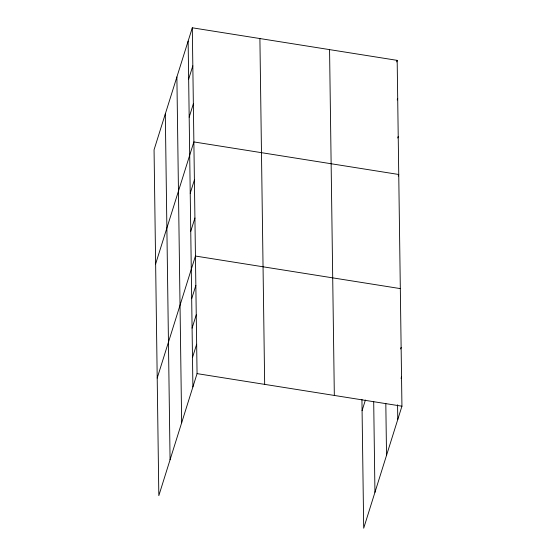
<?xml version="1.0" encoding="UTF-8"?>
<svg xmlns="http://www.w3.org/2000/svg" width="556" height="556" viewBox="0 0 556 556"><rect width="100%" height="100%" fill="white"/><g stroke="black" fill="none" stroke-linecap="round" stroke-linejoin="round"><path stroke-width="0.83" d="M192.3 27.8L154.061 149.807L158.828 495.639L197.06 373.625L192.3 27.8L397.172 60.361L401.939 406.193L363.7 528.2L361.928 399.382M188.658 79.133L192.821 65.844M189.179 117.177L193.342 103.882M155.631 263.933L193.87 141.926L398.749 174.487L398.256 176.05M190.228 193.259L194.391 179.963M190.75 231.296L194.92 218.008M157.209 378.059L195.441 256.045L400.32 288.606M191.681 298.732L195.844 285.443M192.084 328.13L196.254 314.835M192.494 357.522L196.657 344.233M396.685 61.924L397.172 60.361M397.206 99.969L397.7 98.405M397.735 138.006L398.221 136.442M362.081 410.62L365.403 400.021M400.64 348.966L401.126 347.403M401.043 378.358L401.536 376.794M197.06 373.625L401.939 406.193M397.568 404.782L397.776 419.481M385.815 403.482L386.531 455.357M373.695 401.543L374.946 492.324M329.562 49.616L334.33 395.448M259.902 38.545L264.67 384.377M188.13 41.095L192.897 386.92M176.884 76.971L181.652 422.796M165.306 113.931L170.073 459.763"/></g></svg>
